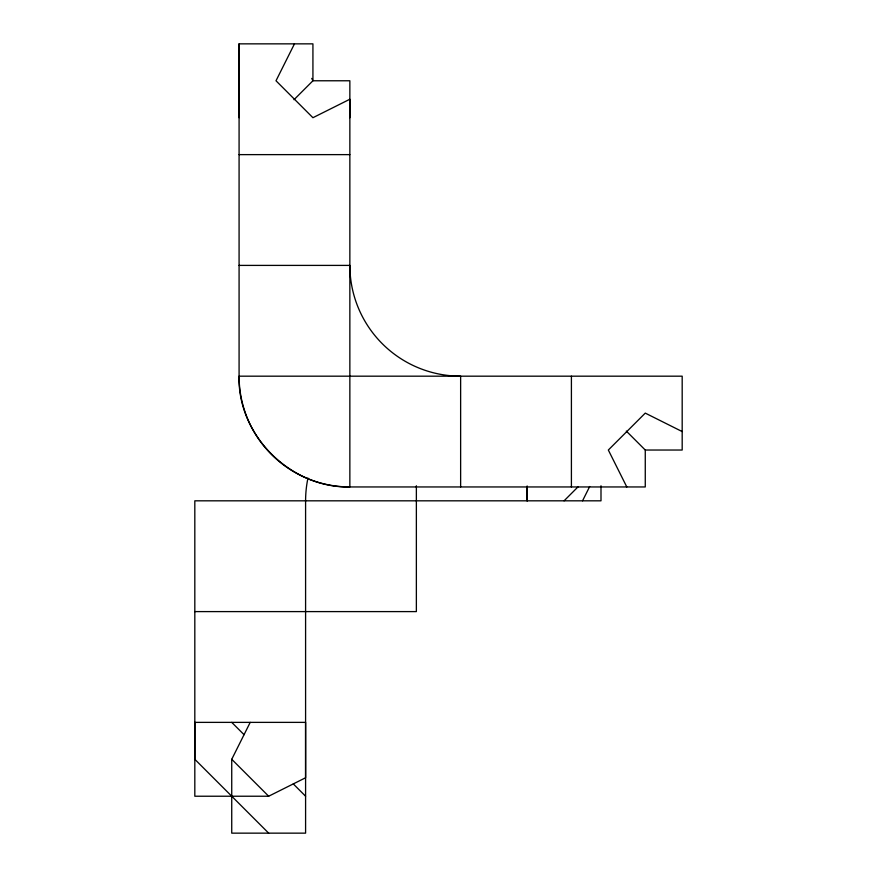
<?xml version="1.0" encoding="UTF-8"?>
<svg xmlns="http://www.w3.org/2000/svg" width="877" height="877" viewBox="0 0 877 877"><rect width="100%" height="100%" fill="white"/><g stroke="black" fill="none" stroke-linecap="round" stroke-linejoin="round"><path stroke-width="1.32" d="M626.321 431.1L645.264 450.033L645.264 486.954L349.726 486.954C290.824 488.116 237.415 435.485 239.081 376.178L239.081 43.85L312.925 43.85L312.925 80.772L293.992 99.715M645.264 450.033L682.185 450.033L682.185 376.178L239.081 376.178A110.776 110.776 0 0 0 349.857 486.954L349.857 99.244L312.925 117.704L276.003 80.772L294.464 43.85M527.143 486.976L527.143 500.822L527.143 485.957M571.409 376.178L571.409 486.954M268.669 833.15L194.815 759.296L194.815 722.374L305.591 722.374L305.591 833.15L231.736 833.15L231.736 759.296L250.208 722.374M582.536 500.822L589.684 486.527M564.075 500.822L578.272 486.614M600.997 485.77L600.997 500.822L194.815 500.822L194.815 796.228L268.669 796.228L305.591 777.756L305.591 500.822A110.776 110.776 0 0 1 307.959 478.064M239.081 154.626L349.857 154.626M239.081 265.402L349.857 265.402A110.776 110.776 0 0 0 460.633 376.178L460.633 486.954M194.815 611.598L416.367 611.598L416.367 485.77M682.185 431.572L645.264 413.111L608.331 450.033L626.803 486.954M231.736 722.374L244.047 734.685M293.28 783.917L305.591 796.228M231.736 759.296L268.669 796.228M311.741 78.393L312.925 80.772L349.857 80.772L349.857 117.704M239.081 43.85L239.081 117.704"/></g></svg>
